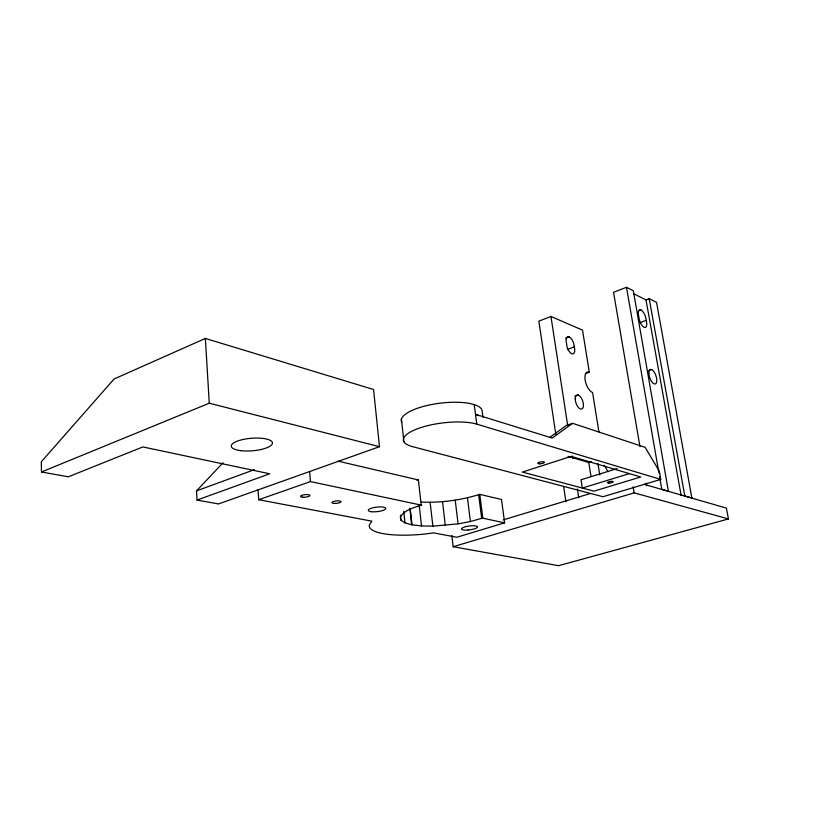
<?xml version="1.0" encoding="UTF-8"?>
<svg xmlns="http://www.w3.org/2000/svg" width="826" height="826" viewBox="0 0 826 826"><rect width="100%" height="100%" fill="white"/><g stroke="black" fill="none" stroke-linecap="round" stroke-linejoin="round"><path stroke-width="1.24" d="M197.032 500.06L269.668 473.783L142.857 446.928L68.3 476.819L41.465 471.976L41.3 461.796L114.081 379L205.364 338.443L373.548 389.5L379.485 446.69L218.529 503.943L197.032 500.06L196.516 490.881L223.041 462.725M660.738 479.41L476.767 424.141A40.99 12.369 -7 0 0 419.071 428.198A40.99 12.369 -7 0 0 412.535 446.639L602.97 496.725L660.738 479.41L659.303 471.202L645.137 447.341L572.604 423.315L552.191 438.079L475.497 414.353A40.887 12.607 -7 0 1 478.925 415.685M550.033 437.202L566.471 425.38L572.604 423.315M338.185 461.176L418.39 479.978L421.229 505.12C413.733 507.66 404.885 509.859 400.321 516.88L400.982 520.163L404.998 522.868L412.019 524.83L421.518 525.935L432.865 526.141L458.1 523.87L470.428 521.547L482.363 518.109L504.634 522.837L501.516 499.472L479.782 494.371C460.929 500.195 441.063 502.951 421.343 502.074M41.465 471.976L209.267 403.212L379.485 446.69M598.922 431.905L592.572 392.546A10.893 5.049 70.5 0 1 585.149 380.156A10.893 5.049 70.5 0 1 589.299 372.196L582.516 330.132L550.963 316.472L538.851 321.149L555.805 434.28M668.399 491.336L633.315 290.731L626.469 287.303L613.532 292.301L639.943 446.546M633.501 293.674L646.004 299.91L649.205 298.702L656.536 302.368L691.889 498.13M565.717 338.113L569.114 336.843M638.581 310.844L640.986 309.946M567.452 349.419L574.246 346.92L574.431 347.55A7.32 3.428 69.7 0 1 572.366 353.941L571.334 353.559A7.32 3.428 69.7 0 1 566.646 344.628L566.615 343.771A7.31 3.418 69.6 0 1 569.093 336.832A7.31 3.418 69.6 0 1 574.246 346.92M640.14 322.605L646.159 320.374L646.355 321.025A7.558 3.18 69.7 0 1 644.631 327.468L643.65 327.055A7.558 3.18 69.7 0 1 638.932 317.793L638.88 316.916A7.548 3.17 69.6 0 1 640.966 309.936A7.548 3.17 69.6 0 1 646.159 320.374M478.657 494.722L481.703 518.542L482.694 518.181M196.516 490.881L254.47 469.633M585.675 373.486L589.299 372.196M258.001 489.467L258.734 499.72L310.442 481.589L421.818 505.244L419.887 505.491M574.803 396.232L578.262 395.035M648.307 370.698L651.58 369.563M568.071 456.375L588.783 462.498L591.24 461.724M617.156 468.569L581.019 479.782L582.299 488.042L594.028 491.15L640.708 476.984L571.21 456.365L522.373 472.08L582.299 488.042L629.402 473.618M503.333 519.864L590.435 493.483M504.634 522.837L456.778 537.261L433.712 532.894L423.583 534.185A58.956 14.589 -6.9 0 1 369.263 525.15L371.824 521.154L258.734 499.72M481.703 518.542L482.828 518.212L479.782 494.371M451.812 535.465L453.154 546.709L634.162 492.864L728.439 518.934L726.374 508.104L644.363 484.387M661.471 489.333L668.73 491.243M684.486 495.982L692.198 498.037M417.068 480.36L418.39 479.978M728.439 518.934L558.562 565.707L453.154 546.709M604.209 465.306L608.081 471.677M649.205 298.702L684.795 495.889M646.004 299.91L681.161 495.621M626.469 287.303L658.9 472.72M659.571 476.53L661.791 489.229M646.221 483.21L646.655 485.74M633.16 486.855L634.162 492.864M597.972 463.592L599.8 475.043M588.783 462.498L590.982 476.447M550.963 316.472L567.689 425.555M572.356 456.004L572.738 458.533M577.405 488.982L578.768 497.861M563.611 486.39L565.903 501.64M482.952 417.254L482.002 410.037A40.784 12.844 -7 0 0 436.107 403.749A40.784 12.844 -7 0 0 401.797 422.478M474.227 404.616L476.767 424.141M467.454 497.799L470.428 521.547M455.219 500.143L458.1 523.87M442.509 501.681L445.317 525.429M430.129 502.322L432.865 526.141M419.123 504.521L421.518 525.935M401.415 419.143L403.924 441.776M410.202 508.351L412.019 524.83M409.851 508.248L411.658 524.727M403.749 511.377L404.998 522.868M400.455 515.269L400.982 520.163M309.595 471.594L310.442 481.589M205.364 338.443L209.267 403.212M468.218 530.003L466.225 530.106A8.084 1.931 -7.4 0 1 461.848 528.299A8.084 1.931 -7.4 0 1 470.851 525.852L472.864 525.749A8.084 1.931 -7.4 0 1 477.201 527.566A8.084 1.931 -7.4 0 1 468.218 530.003M575.226 398.865A7.434 3.521 70.9 0 0 581.452 409.107A7.434 3.521 70.9 0 0 581.359 398.049A7.434 3.521 70.9 0 0 575.226 398.865M648.854 373.373A7.671 3.273 70.7 0 0 655.059 384.018A7.671 3.273 70.7 0 0 654.605 372.733A7.671 3.273 70.7 0 0 648.854 373.373M539.399 463.799A3.366 0.929 -8.2 0 0 544.396 462.333A3.366 0.929 -8.2 0 0 539.399 462.178A3.366 0.929 -8.2 0 0 539.399 463.799M608.907 483.086A2.943 0.754 -8.8 0 0 613.212 481.775A2.943 0.754 -8.8 0 0 608.783 481.785A2.943 0.754 -8.8 0 0 608.907 483.086M241.388 450.717A20.65 6.278 -4.6 0 0 272.456 443.118A20.65 6.278 -4.6 0 0 241.75 439.783A20.65 6.278 -4.6 0 0 241.388 450.717M371.38 511.707A8.828 2.272 -6.4 0 0 385.68 508.868A8.828 2.272 -6.4 0 0 374.054 507.536A8.828 2.272 -6.4 0 0 371.38 511.707M333.962 503.395A4.574 1.208 -5.9 0 0 340.993 501.774A4.574 1.208 -5.9 0 0 334.396 501.258A4.574 1.208 -5.9 0 0 333.962 503.395M302.708 497.2A4.708 1.27 -5.5 0 0 309.874 495.517A4.708 1.27 -5.5 0 0 302.987 494.97A4.708 1.27 -5.5 0 0 302.708 497.2"/></g></svg>
